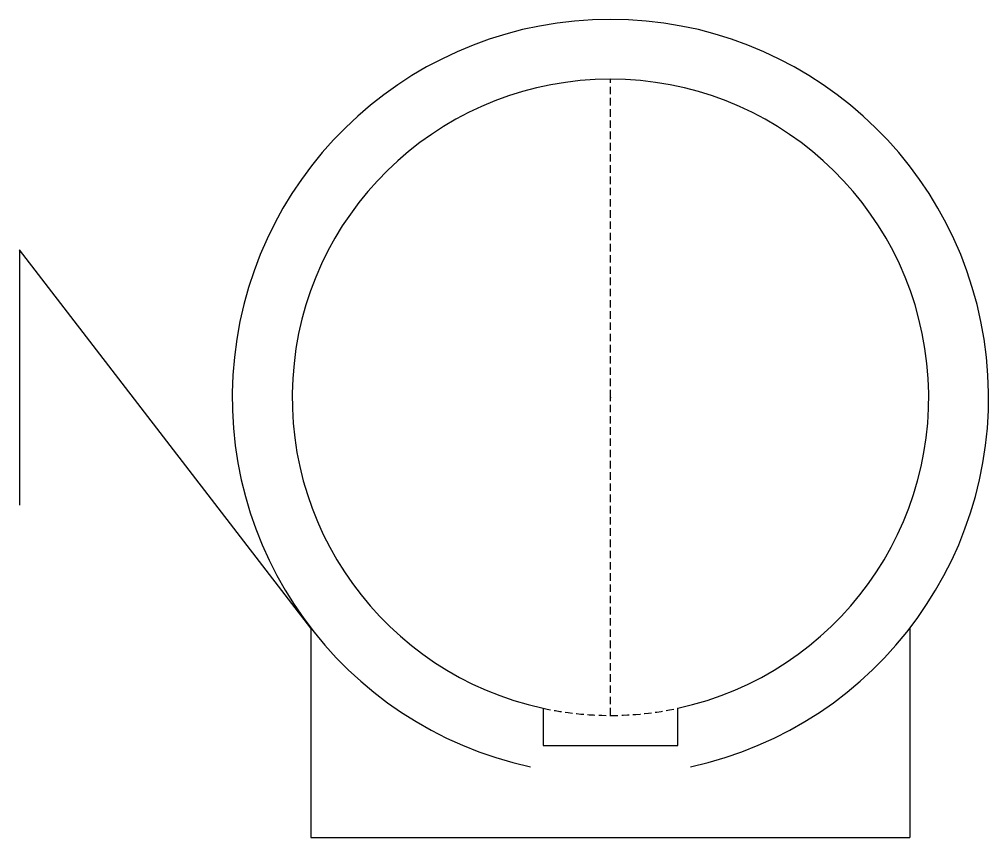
# Model space of a CAD drawing. Header units: millimetres. Extents: x -39.5 to 25.3, y -29.4 to 25.3.
import ezdxf

# ---------------------------------------------------------------- set-up
doc = ezdxf.new("R2010")
doc.units = ezdxf.units.MM
doc.linetypes.add('DASHED', pattern=[0.75, 0.5, -0.25])
doc.layers.get('0').update_dxf_attribs({"linetype": 'CONTINUOUS'})

msp = doc.modelspace()

# ---------------------------------------------------------------- linework, layer by layer
at = {"linetype": 'DASHED'}
for p, q in [((0, 0), (0, 21.25)), ((0, -21.25), (0, 0))]:
    msp.add_line(p, q, dxfattribs=at)
for p, q in [((-20, -15.413), (-39.466, 9.846)), ((-39.466, 9.846), (-39.466, -7.21)), ((-20, -15.413), (-20, -29.413)), ((20, -15.413), (20, -29.413)), ((-20, -29.413), (-17.733, -29.413)), ((-17.733, -29.413), (20, -29.413))]:
    msp.add_line(p, q)
msp.add_lwpolyline([(-4.5, -20.768), (-4.5, -23.25), (4.5, -23.25), (4.5, -20.768, 9.337348)], format="xyb", close=True)
msp.add_arc((0, 0), 25.25, -77.77421, 257.77421)
for start, end in [(257.77421, 270), (270, 282.22579)]:
    msp.add_arc((0, 0), 21.25, start, end, dxfattribs=at)
msp.add_point((0, 0))

doc.saveas('drawing.dxf')
